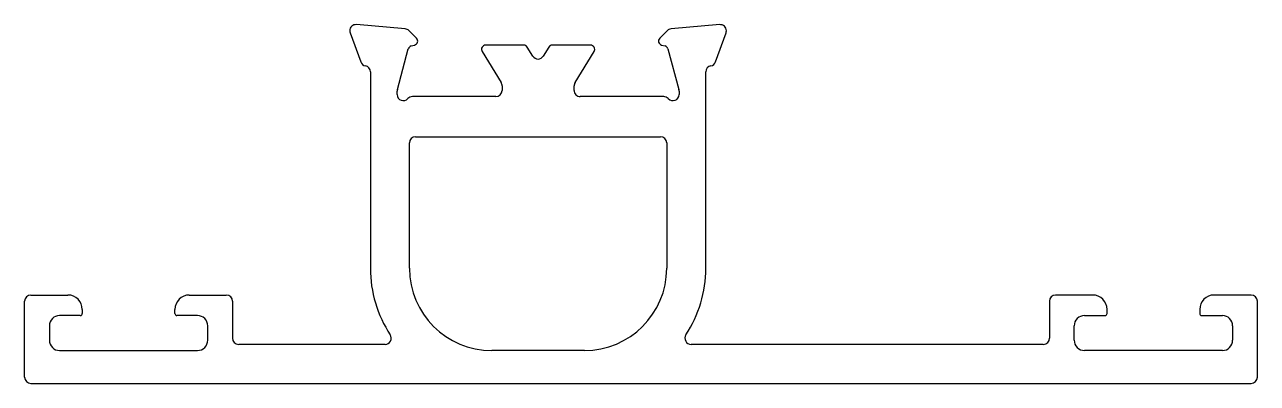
# Model space of a CAD drawing. Extents: x 140.6 to 200.5, y 745.1 to 762.6.
import ezdxf

# ---------------------------------------------------------------- set-up
doc = ezdxf.new("R2010")
doc.units = 0
doc.layers.get('0').update_dxf_attribs({"linetype": 'CONTINUOUS'})

msp = doc.modelspace()

# ---------------------------------------------------------------- linework, layer by layer
for p, q in [((159.112, 762.349), (156.746, 762.556)), ((174.394, 762.556), (172.029, 762.349)), ((156.438, 762.157), (156.952, 760.744)), ((159.662, 761.899), (159.298, 762.262)), ((171.843, 762.262), (171.479, 761.899)), ((174.189, 760.744), (174.703, 762.157)), ((158.73, 759.395), (159.262, 761.377)), ((159.403, 761.519), (159.572, 761.564)), ((164.875, 761.557), (163.02, 761.557)), ((165.311, 761.028), (165.046, 761.462)), ((166.087, 761.462), (165.823, 761.028)), ((168.12, 761.557), (166.258, 761.557)), ((171.568, 761.564), (171.738, 761.519)), ((171.879, 761.377), (172.41, 759.395)), ((162.85, 761.253), (163.776, 759.735)), ((167.364, 759.735), (168.291, 761.253)), ((157.42, 760.257), (157.42, 750.701)), ((173.72, 750.701), (173.72, 760.257)), ((163.82, 759.578), (163.82, 759.357)), ((167.32, 759.357), (167.32, 759.578)), ((158.72, 759.157), (158.72, 759.318)), ((163.52, 759.057), (159.467, 759.057)), ((171.673, 759.057), (167.62, 759.057)), ((172.42, 759.318), (172.42, 759.157)), ((159.32, 750.701), (159.32, 756.798)), ((159.62, 757.098), (171.52, 757.098)), ((171.82, 756.798), (171.82, 750.701)), ((140.92, 749.401), (142.72, 749.401)), ((148.62, 749.401), (150.42, 749.401)), ((192.52, 749.401), (190.72, 749.401)), ((200.22, 749.401), (198.42, 749.401)), ((140.62, 745.401), (140.62, 749.101)), ((150.72, 749.101), (150.72, 747.301)), ((190.42, 749.101), (190.42, 747.301)), ((200.52, 745.401), (200.52, 749.101)), ((143.32, 748.401), (142.32, 748.401)), ((143.42, 748.701), (143.42, 748.501)), ((147.92, 748.501), (147.92, 748.701)), ((149.02, 748.401), (148.02, 748.401)), ((192.12, 748.401), (193.12, 748.401)), ((193.22, 748.501), (193.22, 748.701)), ((197.72, 748.701), (197.72, 748.501)), ((197.82, 748.401), (198.82, 748.401)), ((141.82, 747.901), (141.82, 747.201)), ((149.52, 747.201), (149.52, 747.901)), ((191.62, 747.201), (191.62, 747.901)), ((199.32, 747.901), (199.32, 747.201)), ((158.136, 747.001), (151.02, 747.001)), ((190.12, 747.001), (173.005, 747.001)), ((142.32, 746.701), (149.02, 746.701)), ((167.82, 746.701), (163.32, 746.701)), ((198.82, 746.701), (192.12, 746.701)), ((140.92, 745.101), (200.22, 745.101))]:
    msp.add_line(p, q)
for centre, radius, start, end in [((156.72, 762.257), 0.3, 85, 180), ((174.42, 762.257), 0.3, 0, 95), ((156.702, 762.254), 0.281, 179.33603, 200.28031), ((159.086, 762.05), 0.3, 45, 85), ((172.055, 762.05), 0.3, 95, 135), ((174.439, 762.254), 0.281, 339.71969, 0.66397), ((159.455, 761.326), 0.2, 105, 165), ((159.52, 761.757), 0.2, 285, 45), ((163.02, 761.357), 0.2, 90, 211.39551), ((164.875, 761.357), 0.2, 31.4, 90), ((166.258, 761.357), 0.2, 90, 148.6), ((168.12, 761.357), 0.2, 328.60449, 90), ((171.62, 761.757), 0.2, 135, 255), ((171.686, 761.326), 0.2, 15, 75), ((157.234, 760.846), 0.3, 200, 259.09572), ((165.567, 761.184), 0.3, 211.4, 328.6), ((173.907, 760.846), 0.3, 280.90428, 340), ((157.12, 760.257), 0.3, 0, 79.09572), ((174.02, 760.257), 0.3, 100.90428, 180), ((163.52, 759.578), 0.3, 0, 31.39551), ((167.62, 759.578), 0.3, 148.60449, 180), ((159.02, 759.318), 0.3, 165, 180), ((159.02, 759.157), 0.3, 180, 318.18969), ((159.467, 758.757), 0.3, 90, 138.18969), ((163.52, 759.357), 0.3, 270, 0), ((167.62, 759.357), 0.299, 179.9014, 270.0986), ((171.673, 758.757), 0.3, 41.81031, 90), ((172.12, 759.157), 0.3, 221.81031, 0), ((172.12, 759.318), 0.3, 0, 15), ((159.62, 756.798), 0.3, 90, 180), ((171.52, 756.798), 0.3, 0, 90), ((163.32, 750.701), 5.9, 180, 213.25643), ((163.32, 750.701), 4, 180, 270), ((167.82, 750.701), 4, 270, 359.99944), ((167.82, 750.701), 5.9, 326.74357, 0), ((140.92, 749.101), 0.3, 90, 180), ((142.72, 748.701), 0.7, 0, 90), ((148.62, 748.701), 0.7, 90, 180), ((150.42, 749.101), 0.3, 0, 90), ((190.72, 749.101), 0.3, 90, 180), ((192.52, 748.701), 0.7, 0, 90), ((198.42, 748.701), 0.7, 90, 180), ((200.22, 749.101), 0.3, 0, 90), ((142.32, 747.901), 0.5, 90, 180), ((143.32, 748.501), 0.1, 270, 360), ((148.02, 748.501), 0.1, 180, 270), ((149.02, 747.901), 0.5, 360, 90), ((192.12, 747.901), 0.5, 90, 180), ((193.12, 748.501), 0.1, 270, 0), ((197.82, 748.501), 0.1, 180, 270), ((198.82, 747.901), 0.5, 0, 90), ((142.32, 747.201), 0.5, 180, 270), ((149.02, 747.201), 0.5, 270, 0), ((151.02, 747.301), 0.3, 180, 270), ((158.136, 747.301), 0.3, 270, 33.25643), ((173.005, 747.301), 0.3, 146.74357, 270), ((190.12, 747.301), 0.3, 270, 0), ((192.12, 747.201), 0.5, 180, 270), ((198.82, 747.201), 0.5, 270, 0), ((140.92, 745.401), 0.3, 180, 270), ((200.22, 745.401), 0.3, 270, 0)]:
    msp.add_arc(centre, radius, start, end)

doc.saveas('drawing.dxf')
